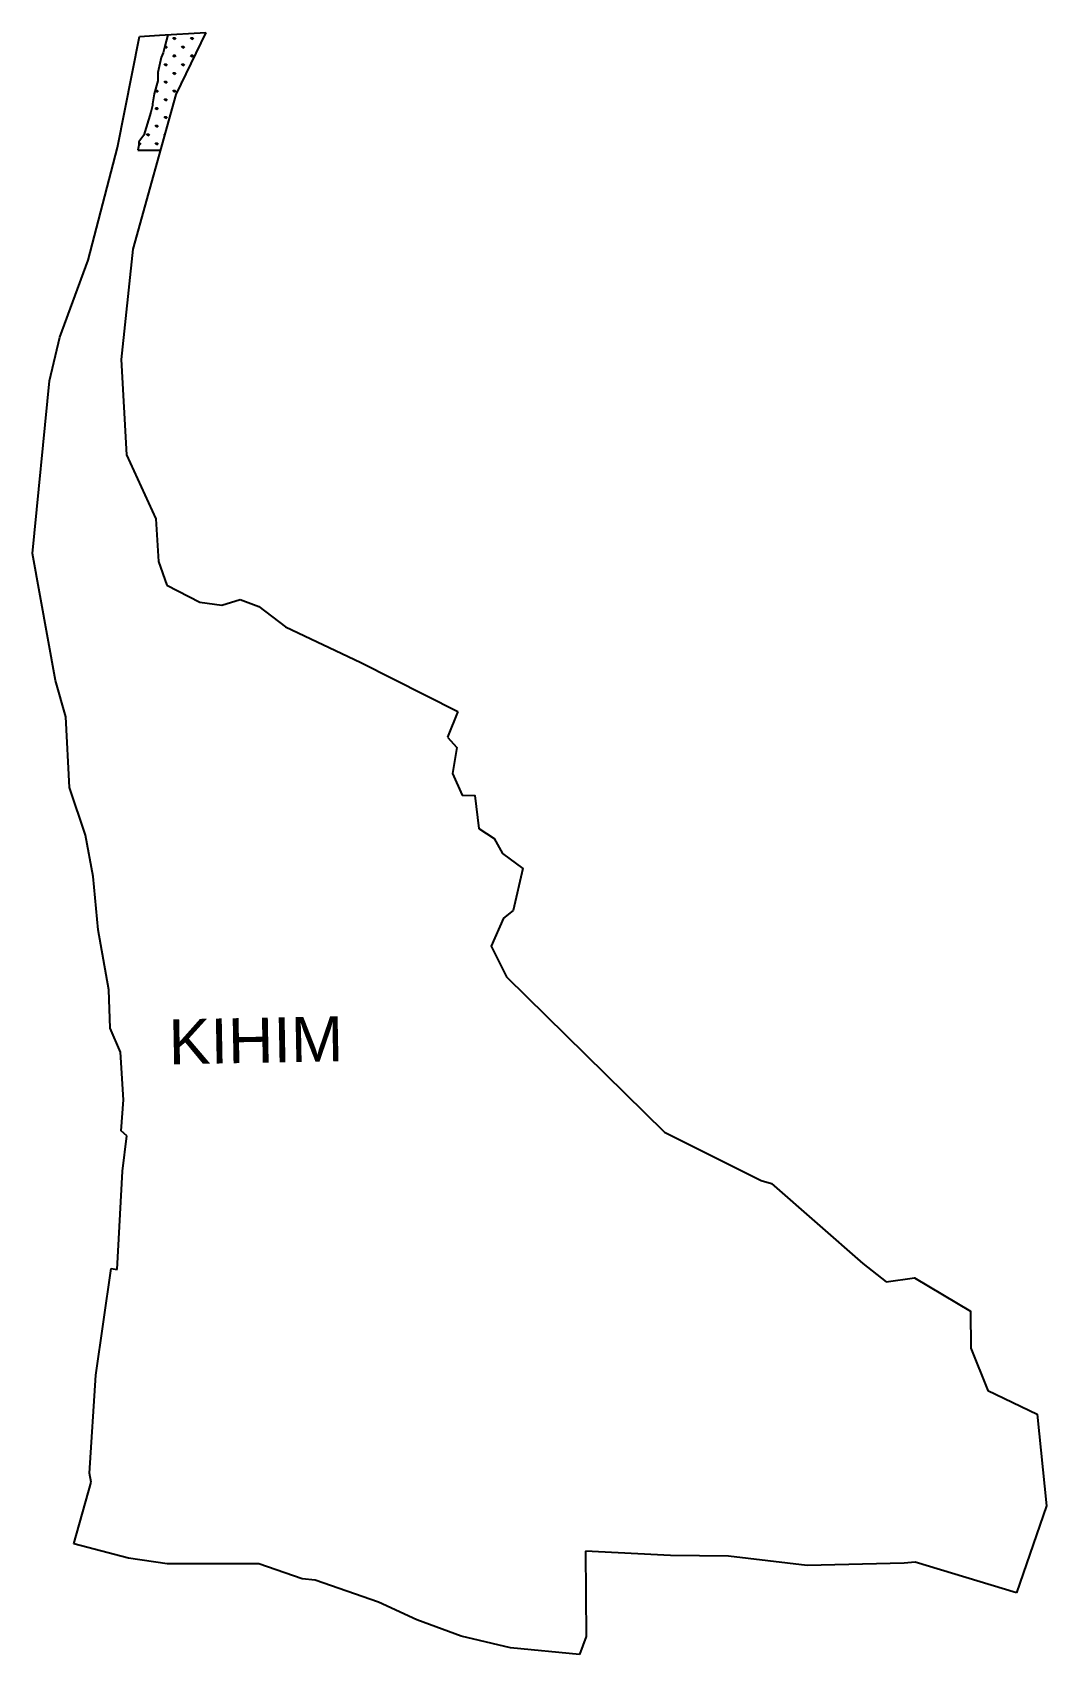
# Model space of a CAD drawing. Header units: metres. Extents: x 274707 to 277157, y 2070875 to 2074795.
import ezdxf

# ---------------------------------------------------------------- set-up
doc = ezdxf.new("R2010")
doc.units = ezdxf.units.M
doc.header["$MEASUREMENT"] = 0
for name, color, linetype in [('MANGROOVES', 112, 'Continuous'), ('village', 3, 'Continuous'), ('VILLAGE NAME', 250, 'Continuous')]:
    doc.layers.add(name, color=color, linetype=linetype)
doc.styles.get("Standard").update_dxf_attribs({"font": 'simplex.shx'})

msp = doc.modelspace()

# ---------------------------------------------------------------- linework, layer by layer
at = {"color": 3, "flags": 128}
msp.add_lwpolyline([(275710.1, 2073092.2), (275732.9, 2073067.4)], dxfattribs=at)
at = {"layer": 'MANGROOVES'}
for p, q in [((275034.3, 2074789.9), (275026.8, 2074762.5)), ((275022.7, 2074746.5), (275018.5, 2074734.6)), ((275026.8, 2074762.5), (275022.7, 2074746.5)), ((275018.5, 2074734.6), (275010.1, 2074698.7)), ((275009.9, 2074678.7), (275001.5, 2074646.8)), ((275010.1, 2074698.7), (275009.9, 2074678.7)), ((275001.5, 2074646.8), (274997.3, 2074622.8)), ((274993.1, 2074602.8), (274976.4, 2074547)), ((274997.2, 2074618.8), (274993.1, 2074602.8)), ((274997.3, 2074622.8), (274997.2, 2074618.8)), ((274976.4, 2074547), (274964.3, 2074531.1)), ((274964.2, 2074523.1), (274961.6, 2074511.2)), ((274961.6, 2074511.2), (275016, 2074510.6)), ((274964.3, 2074531.1), (274964.2, 2074523.1))]:
    msp.add_line(p, q, dxfattribs=at)
at = {"layer": 'MANGROOVES', "linetype": 'Continuous'}
for p, q in [((275050.4, 2074778.6), (275046.4, 2074782.6)), ((275050.4, 2074778.6), (275050.4, 2074784.2)), ((275050.4, 2074778.6), (275054.4, 2074782.6)), ((275092.8, 2074778.6), (275088.8, 2074782.6)), ((275092.8, 2074778.6), (275092.8, 2074784.2)), ((275092.8, 2074778.6), (275096.8, 2074782.6)), ((275029.2, 2074757.4), (275026.3, 2074760.3)), ((275029.2, 2074757.4), (275029.2, 2074763)), ((275029.2, 2074757.4), (275033.2, 2074761.3)), ((275050.4, 2074736.1), (275050.4, 2074741.8)), ((275071.6, 2074757.4), (275067.6, 2074761.3)), ((275071.6, 2074757.4), (275071.6, 2074763)), ((275071.6, 2074757.4), (275075.6, 2074761.3)), ((275092.8, 2074736.1), (275092.8, 2074741.8)), ((275029.2, 2074714.9), (275025.2, 2074718.9)), ((275029.2, 2074714.9), (275029.2, 2074720.6)), ((275029.2, 2074714.9), (275033.2, 2074718.9)), ((275050.4, 2074736.1), (275046.4, 2074740.1)), ((275050.4, 2074736.1), (275054.4, 2074740.1)), ((275071.6, 2074714.9), (275067.6, 2074718.9)), ((275071.6, 2074714.9), (275071.6, 2074720.6)), ((275071.6, 2074714.9), (275075.6, 2074718.9)), ((275092.8, 2074736.1), (275088.8, 2074740.1)), ((275092.8, 2074736.1), (275096.8, 2074740.1)), ((275010.1, 2074695.8), (275011.9, 2074697.7)), ((275029.2, 2074672.5), (275025.2, 2074676.5)), ((275029.2, 2074672.5), (275029.2, 2074678.1)), ((275029.2, 2074672.5), (275033.2, 2074676.5)), ((275050.4, 2074693.7), (275046.4, 2074697.7)), ((275050.4, 2074693.7), (275050.4, 2074699.3)), ((275050.4, 2074693.7), (275054.4, 2074697.7)), ((275068.3, 2074675.9), (275067.6, 2074676.5)), ((275008, 2074651.3), (275004, 2074655.3)), ((275008, 2074651.3), (275008, 2074656.9)), ((275008, 2074651.3), (275011.9, 2074655.3)), ((275029.2, 2074630.1), (275025.2, 2074634.1)), ((275029.2, 2074630.1), (275029.2, 2074635.7)), ((275029.2, 2074630.1), (275033.2, 2074634.1)), ((275050.4, 2074651.3), (275046.4, 2074655.3)), ((275050.4, 2074651.3), (275050.4, 2074656.9)), ((275050.4, 2074651.3), (275054.4, 2074655.3)), ((274989.3, 2074590.2), (274990.7, 2074591.6)), ((275008, 2074608.9), (275004, 2074612.8)), ((275008, 2074608.9), (275008, 2074614.5)), ((275008, 2074608.9), (275011.9, 2074612.8)), ((275029.2, 2074587.7), (275025.2, 2074591.6)), ((275029.2, 2074587.7), (275029.2, 2074593.3)), ((275029.2, 2074587.7), (275033.2, 2074591.6)), ((274986.8, 2074545.2), (274982.8, 2074549.2)), ((274986.8, 2074545.2), (274986.8, 2074550.9)), ((274986.8, 2074545.2), (274990.7, 2074549.2)), ((275008, 2074566.4), (275004, 2074570.4)), ((275008, 2074566.4), (275008, 2074572.1)), ((275008, 2074566.4), (275011.9, 2074570.4)), ((275026.4, 2074548), (275025.2, 2074549.2)), ((274965.5, 2074524), (274964.2, 2074525.4)), ((274965.5, 2074524), (274965.5, 2074529.6)), ((274965.5, 2074524), (274969.5, 2074528)), ((275008, 2074524), (275004, 2074528)), ((275008, 2074524), (275008, 2074529.6)), ((275008, 2074524), (275011.9, 2074528))]:
    msp.add_line(p, q, dxfattribs=at)
at = {"layer": 'village', "color": 3}
for p, q in [((274912.6, 2074517.5), (274966, 2074785.3)), ((274966, 2074785.3), (275014.2, 2074788.7)), ((275014.2, 2074788.7), (275125.8, 2074795.4)), ((275125.8, 2074795.4), (275053.7, 2074645.5)), ((275053.7, 2074645.5), (274949.4, 2074271.8)), ((274841.6, 2074244.8), (274912.6, 2074517.5)), ((274949.4, 2074271.8), (274921.9, 2074005.1)), ((274773.3, 2074058.7), (274841.6, 2074244.8)), ((274748.4, 2073953.3), (274773.3, 2074058.7)), ((274921.9, 2074005.1), (274934, 2073774.4)), ((274707.2, 2073536.1), (274748.4, 2073953.3)), ((274934, 2073774.4), (275004.9, 2073619.5)), ((275004.9, 2073619.5), (275011.8, 2073516.5)), ((274763.1, 2073229.3), (274707.2, 2073536.1)), ((275011.8, 2073516.5), (275032.1, 2073459.5)), ((275032.1, 2073459.5), (275111.4, 2073418.6)), ((275111.4, 2073418.6), (275164.7, 2073411.1)), ((275164.7, 2073411.1), (275209.3, 2073424.9)), ((275209.3, 2073424.9), (275254.3, 2073408)), ((275254.3, 2073408), (275318.6, 2073359.2)), ((275318.6, 2073359.2), (275500.2, 2073272.6)), ((275500.2, 2073272.6), (275735.3, 2073154.6)), ((274787.7, 2073141), (274763.1, 2073229.3)), ((274796.7, 2072970.7), (274787.7, 2073141)), ((275735.3, 2073154.6), (275710.1, 2073092.2)), ((274835.5, 2072855.6), (274796.7, 2072970.7)), ((274853.6, 2072755.1), (274835.5, 2072855.6)), ((274865.9, 2072626.8), (274853.6, 2072755.1)), ((274892.1, 2072481.8), (274865.9, 2072626.8)), ((274895.1, 2072389.3), (274892.1, 2072481.8)), ((274919.9, 2072331.1), (274895.1, 2072389.3)), ((274927.2, 2072215.4), (274919.9, 2072331.1)), ((274921.2, 2072140.7), (274927.2, 2072215.4)), ((274934.9, 2072128.3), (274921.2, 2072140.7)), ((274924.5, 2072043.6), (274934.9, 2072128.3)), ((274911.8, 2071805.7), (274924.5, 2072043.6)), ((274860.4, 2071550.3), (274897.1, 2071807.7)), ((274897.1, 2071807.7), (274911.8, 2071805.7)), ((274845.1, 2071313.5), (274860.4, 2071550.3)), ((274807.4, 2071142.9), (274848.7, 2071291.4)), ((274848.7, 2071291.4), (274845.1, 2071313.5)), ((277157.4, 2071234.4), (277085, 2071024)), ((274939.6, 2071107.9), (274807.4, 2071142.9)), ((275032.9, 2071094.6), (274939.6, 2071107.9)), ((275254.5, 2071094.2), (275032.9, 2071094.6)), ((276248.4, 2071114.6), (276043.3, 2071124.5)), ((276043.3, 2071124.5), (276045.4, 2070918.6)), ((276388.8, 2071112.6), (276248.4, 2071114.6)), ((276578.8, 2071090.4), (276388.8, 2071112.6)), ((276813.3, 2071095.9), (276578.8, 2071090.4)), ((276839.9, 2071098.6), (276813.3, 2071095.9)), ((277085, 2071024), (276839.9, 2071098.6)), ((275358.5, 2071058.1), (275254.5, 2071094.2)), ((275389.9, 2071054.6), (275358.5, 2071058.1)), ((275543.1, 2071001.9), (275389.9, 2071054.6)), ((275636.1, 2070959.3), (275543.1, 2071001.9)), ((275743.2, 2070919.6), (275636.1, 2070959.3)), ((275862.6, 2070891.3), (275743.2, 2070919.6)), ((276045.4, 2070918.6), (276028.9, 2070875)), ((276028.9, 2070875), (275862.6, 2070891.3))]:
    msp.add_line(p, q, dxfattribs=at)
msp.add_polyline3d([(275732.9, 2073067.4, 0), (275721.7, 2073004.8, 0), (275745.5, 2072952, 0), (275776, 2072951.4, 0), (275785.5, 2072871.7, 0), (275822.6, 2072847.3, 0), (275842.7, 2072811, 0), (275892.3, 2072774.6, 0), (275868.4, 2072672.9, 0), (275845.1, 2072654.9, 0), (275815.7, 2072587.1, 0), (275852.2, 2072513.3, 0), (276234, 2072137.8, 0), (276468.1, 2072020.6, 0), (276493.2, 2072013.3, 0), (276713.4, 2071820.3, 0), (276769.8, 2071775.7, 0), (276838.4, 2071785.2, 0), (276974, 2071704.6, 0), (276974.8, 2071615.5, 0), (277015.3, 2071513.3, 0), (277135, 2071456.2, 0), (277157.4, 2071234.4, 0)], dxfattribs=at)

# ---------------------------------------------------------------- texts
at = {"layer": 'VILLAGE NAME', "insert": (275035, 2072409.9), "char_height": 108.748, "attachment_point": 1, "rotation": 1.1028}
msp.add_mtext_dynamic_manual_height_columns('{\\fArial|b0|i0|c0|p34;KIHIM }', width=726.929, gutter_width=543.7, heights=[0], dxfattribs=at)

doc.saveas('drawing.dxf')
